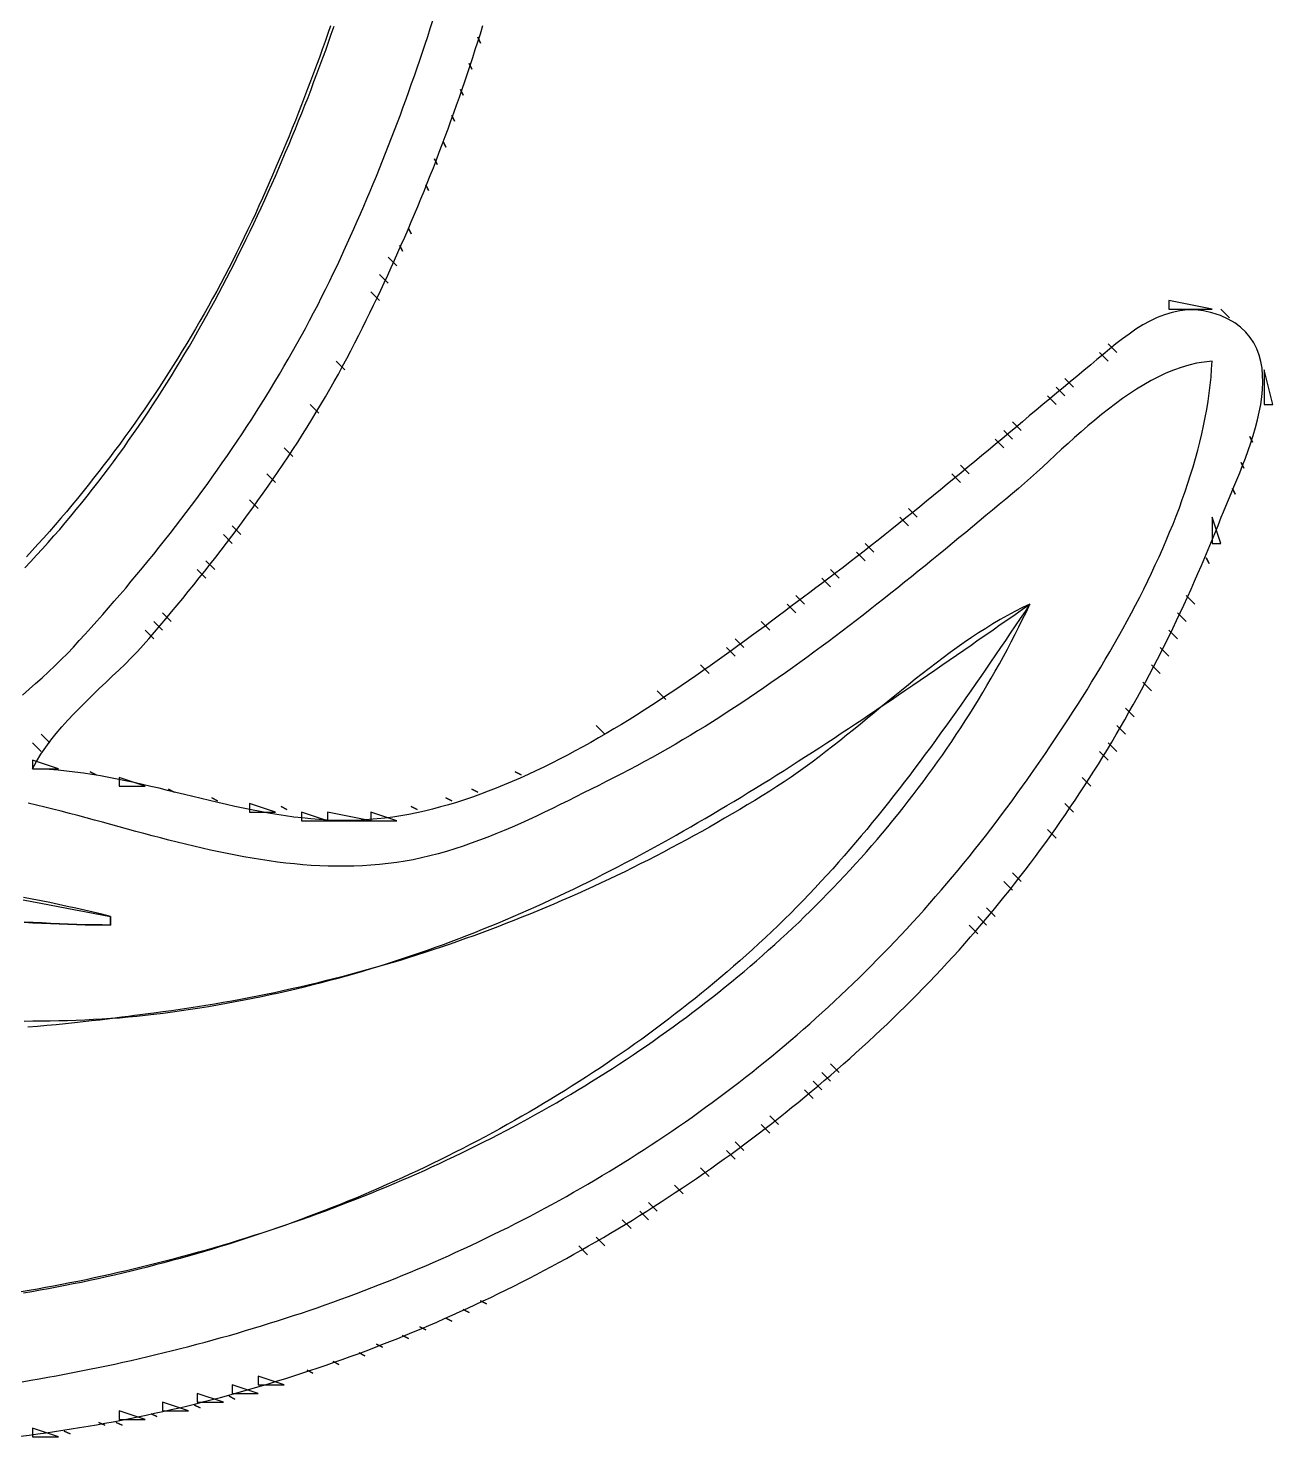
# Model space of a CAD drawing. Extents: x 0 to 2380, y 238 to 1416.
# Drawn here: x 2236.6 to 2380.1, y 865.7 to 1028 of the extents above; entities that cross this region are included whole.
import ezdxf

# ---------------------------------------------------------------- set-up
doc = ezdxf.new("R2010")
doc.units = 0
doc.header["$MEASUREMENT"] = 0
for name, color, linetype in [('C117', 117, 'Continuous'), ('C157', 157, 'Continuous'), ('C167', 167, 'Continuous'), ('C18', 18, 'Continuous'), ('C250', 250, 'Continuous'), ('C251', 251, 'Continuous'), ('C252', 252, 'Continuous'), ('C253', 253, 'Continuous'), ('C27', 27, 'Continuous'), ('C39', 39, 'Continuous'), ('C47', 47, 'Continuous')]:
    doc.layers.add(name, color=color, linetype=linetype)

msp = doc.modelspace()

# ---------------------------------------------------------------- linework, layer by layer
at = {"layer": 'C117'}
msp.add_lwpolyline([(2252.07, 869.65), (2252.07, 868.65), (2255.07, 868.65), (2252.07, 869.65)], dxfattribs=at)
at = {"layer": 'C157'}
msp.add_lwpolyline([(2256.07, 870.65), (2256.07, 869.65), (2259.07, 869.65), (2256.07, 870.65)], dxfattribs=at)
at = {"layer": 'C167'}
msp.add_lwpolyline([(2263.07, 872.65), (2263.07, 871.65), (2266.07, 871.65), (2263.07, 872.65)], dxfattribs=at)
at = {"layer": 'C18'}
for points in [[(2374.02, 994.91), (2373.05, 995.24), (2372.09, 995.45), (2371.15, 995.56), (2370.23, 995.55), (2369.33, 995.45), (2368.45, 995.27), (2367.58, 995), (2366.73, 994.67), (2365.9, 994.27), (2365.08, 993.82), (2364.28, 993.32), (2363.49, 992.78), (2362.72, 992.22), (2361.96, 991.63), (2361.22, 991.03), (2360.49, 990.43), (2359.77, 989.83), (2359.07, 989.24), (2358.28, 988.58), (2357.49, 987.93), (2356.71, 987.27), (2355.92, 986.62), (2355.13, 985.96), (2354.35, 985.3), (2353.56, 984.64), (2352.78, 983.99), (2351.99, 983.33), (2351.21, 982.67), (2350.42, 982.01), (2349.63, 981.36), (2348.85, 980.7), (2348.06, 980.04), (2347.27, 979.39), (2346.48, 978.73), (2345.7, 978.07), (2344.91, 977.42), (2344.12, 976.77), (2343.33, 976.11), (2342.53, 975.46), (2341.74, 974.81), (2340.95, 974.16), (2340.15, 973.51), (2339.36, 972.87), (2338.56, 972.22), (2337.76, 971.58), (2336.96, 970.94), (2336.16, 970.3), (2335.36, 969.66), (2334.56, 969.03), (2333.75, 968.39), (2332.95, 967.76), (2332.14, 967.13), (2331.33, 966.51), (2330.52, 965.88), (2329.7, 965.26), (2328.89, 964.64), (2328.07, 964.03), (2327.37, 963.51), (2326.67, 962.98), (2325.96, 962.44), (2325.24, 961.9), (2324.51, 961.36), (2323.78, 960.8), (2323.03, 960.25), (2322.28, 959.69), (2321.52, 959.12), (2320.75, 958.55), (2319.97, 957.98), (2319.19, 957.41), (2318.4, 956.83), (2317.61, 956.26), (2316.8, 955.68), (2315.99, 955.1), (2315.18, 954.52), (2314.36, 953.95), (2313.53, 953.37), (2312.69, 952.8), (2311.86, 952.22), (2311.01, 951.65), (2310.16, 951.09), (2309.31, 950.52), (2308.45, 949.97), (2307.58, 949.41), (2306.72, 948.86), (2305.84, 948.32), (2304.97, 947.78), (2304.09, 947.25), (2303.2, 946.73), (2302.32, 946.21), (2301.42, 945.7), (2300.53, 945.21), (2299.63, 944.72), (2298.73, 944.24), (2297.83, 943.76), (2296.93, 943.3), (2296.02, 942.86), (2295.11, 942.42), (2294.2, 941.99), (2293.29, 941.58), (2292.37, 941.18), (2291.46, 940.8), (2290.54, 940.42), (2289.62, 940.07), (2288.71, 939.73), (2287.79, 939.4), (2286.87, 939.09), (2285.95, 938.79), (2285.03, 938.52), (2284.11, 938.26), (2283.19, 938.02), (2282.28, 937.79), (2281.36, 937.59), (2280.44, 937.41), (2279.53, 937.24), (2278.61, 937.1), (2277.7, 936.98), (2276.79, 936.88), (2275.88, 936.8), (2274.97, 936.74), (2274.07, 936.71), (2273.08, 936.7), (2272.1, 936.71), (2271.11, 936.75), (2270.13, 936.81), (2269.15, 936.89), (2268.17, 936.99), (2267.2, 937.1), (2266.22, 937.24), (2265.25, 937.39), (2264.27, 937.56), (2263.3, 937.73), (2262.33, 937.92), (2261.36, 938.12), (2260.39, 938.33), (2259.42, 938.55), (2258.45, 938.77), (2257.48, 939), (2256.51, 939.23), (2255.55, 939.47), (2254.58, 939.7), (2253.61, 939.94), (2252.64, 940.17), (2251.68, 940.41), (2250.71, 940.63), (2249.74, 940.86), (2248.77, 941.07), (2247.8, 941.28), (2246.83, 941.48), (2245.86, 941.66), (2244.89, 941.84), (2243.91, 942), (2242.94, 942.15), (2241.96, 942.28), (2240.99, 942.39), (2240.01, 942.49), (2239.03, 942.56), (2238.05, 942.62), (2237.07, 942.65), (2237.53, 943.51), (2238.04, 944.35), (2238.59, 945.16), (2239.18, 945.96), (2239.81, 946.74), (2240.46, 947.51), (2241.14, 948.27), (2241.84, 949.01), (2242.55, 949.74), (2243.28, 950.47), (2244.03, 951.18), (2244.77, 951.9), (2245.52, 952.61), (2246.27, 953.32), (2247.01, 954.03), (2247.74, 954.74), (2248.46, 955.46), (2249.16, 956.18), (2249.84, 956.91), (2250.49, 957.65), (2251.14, 958.42), (2251.79, 959.19), (2252.45, 959.96), (2253.09, 960.74), (2253.74, 961.52), (2254.38, 962.3), (2255.03, 963.08), (2255.66, 963.87), (2256.3, 964.66), (2256.93, 965.46), (2257.56, 966.26), (2258.19, 967.06), (2258.81, 967.86), (2259.43, 968.67), (2260.05, 969.48), (2260.66, 970.3), (2261.27, 971.12), (2261.87, 971.94), (2262.47, 972.76), (2263.06, 973.59), (2263.65, 974.42), (2264.24, 975.25), (2264.82, 976.09), (2265.39, 976.93), (2265.96, 977.78), (2266.53, 978.63), (2267.09, 979.48), (2267.64, 980.33), (2268.19, 981.19), (2268.73, 982.05), (2269.26, 982.92), (2269.79, 983.78), (2270.31, 984.65), (2270.83, 985.53), (2271.34, 986.41), (2271.84, 987.29), (2272.33, 988.17), (2272.82, 989.06), (2273.3, 989.95), (2273.77, 990.85), (2274.24, 991.75), (2274.7, 992.65), (2275.12, 993.51), (2275.55, 994.37), (2275.97, 995.23), (2276.39, 996.09), (2276.8, 996.96), (2277.21, 997.82), (2277.61, 998.69), (2278.02, 999.56), (2278.42, 1000.44), (2278.81, 1001.31), (2279.2, 1002.19), (2279.59, 1003.06), (2279.98, 1003.94), (2280.36, 1004.83), (2280.74, 1005.71), (2281.11, 1006.6), (2281.48, 1007.48), (2281.85, 1008.37), (2282.21, 1009.26), (2282.57, 1010.15), (2282.93, 1011.05), (2283.28, 1011.94), (2283.63, 1012.84), (2283.97, 1013.74), (2284.31, 1014.64), (2284.65, 1015.54), (2284.98, 1016.45), (2285.31, 1017.35), (2285.64, 1018.26), (2285.96, 1019.17), (2286.28, 1020.08), (2286.6, 1020.99), (2286.91, 1021.9), (2287.22, 1022.81), (2287.53, 1023.73), (2287.83, 1024.65), (2288.12, 1025.56), (2288.42, 1026.48), (2288.71, 1027.4), (2288.99, 1028.33)], [(2339.06, 916.65), (2339.77, 917.37), (2340.47, 918.09), (2341.17, 918.82), (2341.86, 919.55), (2342.54, 920.29), (2343.22, 921.03), (2343.89, 921.77), (2344.56, 922.52), (2345.22, 923.27), (2345.87, 924.02), (2346.52, 924.78), (2347.17, 925.54), (2347.81, 926.31), (2348.44, 927.08), (2349.07, 927.85), (2349.69, 928.63), (2350.3, 929.41), (2350.91, 930.19), (2351.52, 930.98), (2352.12, 931.77), (2352.71, 932.56), (2353.3, 933.36), (2353.89, 934.16), (2354.46, 934.97), (2355.04, 935.78), (2355.6, 936.59), (2356.17, 937.4), (2356.72, 938.22), (2357.27, 939.05), (2357.82, 939.87), (2358.36, 940.7), (2358.9, 941.53), (2359.43, 942.37), (2359.95, 943.21), (2360.47, 944.05), (2360.99, 944.9), (2361.5, 945.74), (2362, 946.6), (2362.5, 947.45), (2363, 948.31), (2363.48, 949.17), (2363.97, 950.04), (2364.45, 950.9), (2364.92, 951.77), (2365.39, 952.65), (2365.85, 953.52), (2366.31, 954.4), (2366.77, 955.29), (2367.22, 956.17), (2367.66, 957.06), (2368.1, 957.95), (2368.54, 958.85), (2368.97, 959.74), (2369.39, 960.64), (2369.81, 961.54), (2370.23, 962.45), (2370.64, 963.36), (2371.04, 964.27), (2371.44, 965.18), (2371.84, 966.1), (2372.23, 967.02), (2372.62, 967.94), (2373, 968.86), (2373.38, 969.79), (2373.75, 970.72), (2374.12, 971.65), (2374.37, 972.28), (2374.65, 972.95), (2374.95, 973.66), (2375.26, 974.4), (2375.58, 975.17), (2375.91, 975.96), (2376.25, 976.78), (2376.58, 977.62), (2376.9, 978.47), (2377.22, 979.34), (2377.52, 980.22), (2377.8, 981.1), (2378.06, 981.99), (2378.3, 982.88), (2378.5, 983.77), (2378.67, 984.65), (2378.79, 985.52), (2378.87, 986.37), (2378.91, 987.21), (2378.89, 988.04), (2378.82, 988.84), (2378.68, 989.61), (2378.48, 990.36), (2378.21, 991.07), (2377.87, 991.75), (2377.45, 992.39), (2376.94, 992.99), (2376.35, 993.55), (2375.67, 994.05), (2374.9, 994.51), (2374.02, 994.91)], [(2235.73, 865.74), (2236.7, 865.86), (2237.67, 865.99), (2238.64, 866.12), (2239.61, 866.26), (2240.57, 866.41), (2241.54, 866.56), (2242.5, 866.71), (2243.47, 866.87), (2244.43, 867.04), (2245.39, 867.21), (2246.35, 867.39), (2247.31, 867.57), (2248.27, 867.76), (2249.23, 867.96), (2250.19, 868.16), (2251.15, 868.36), (2252.1, 868.57), (2253.05, 868.79), (2254.01, 869.01), (2254.96, 869.24), (2255.91, 869.47), (2256.86, 869.71), (2257.8, 869.95), (2258.75, 870.2), (2259.69, 870.45), (2260.64, 870.71), (2261.58, 870.98), (2262.52, 871.25), (2263.46, 871.52), (2264.4, 871.8), (2265.33, 872.09), (2266.27, 872.38), (2267.2, 872.68), (2268.13, 872.98), (2269.06, 873.28), (2269.99, 873.6), (2270.91, 873.91), (2271.84, 874.24), (2272.76, 874.56), (2273.68, 874.9), (2274.6, 875.23), (2275.52, 875.58), (2276.43, 875.92), (2277.34, 876.28), (2278.26, 876.63), (2279.17, 877), (2280.07, 877.36), (2280.98, 877.74), (2281.88, 878.11), (2282.78, 878.5), (2283.68, 878.88), (2284.58, 879.28), (2285.47, 879.67), (2286.37, 880.08), (2287.26, 880.48), (2288.14, 880.9), (2289.03, 881.31), (2289.91, 881.73), (2290.8, 882.16), (2291.67, 882.59), (2292.55, 883.03), (2293.43, 883.47), (2294.3, 883.91), (2295.17, 884.36), (2296.03, 884.82), (2296.9, 885.28), (2297.76, 885.74), (2298.62, 886.21), (2299.48, 886.69), (2300.33, 887.16), (2301.18, 887.65), (2302.03, 888.14), (2302.88, 888.63), (2303.72, 889.12), (2304.56, 889.63), (2305.4, 890.13), (2306.23, 890.64), (2307.06, 891.16), (2307.89, 891.68), (2308.72, 892.2), (2309.54, 892.73), (2310.36, 893.26), (2311.18, 893.8), (2311.99, 894.34), (2312.81, 894.89), (2313.61, 895.44), (2314.42, 895.99), (2315.22, 896.55), (2316.02, 897.11), (2316.81, 897.68), (2317.61, 898.25), (2318.4, 898.83), (2319.18, 899.41), (2319.96, 900), (2320.74, 900.59), (2321.52, 901.18), (2322.29, 901.78), (2323.06, 902.38), (2323.83, 902.99), (2324.59, 903.6), (2325.35, 904.21), (2326.1, 904.83), (2326.85, 905.45), (2327.6, 906.08), (2328.35, 906.71), (2329.09, 907.34), (2329.83, 907.98), (2330.56, 908.63), (2331.29, 909.27), (2332.01, 909.92), (2332.74, 910.58), (2333.46, 911.24), (2334.17, 911.9), (2334.88, 912.57), (2335.59, 913.24), (2336.29, 913.91), (2336.99, 914.59), (2337.69, 915.27), (2338.38, 915.96), (2339.06, 916.65)]]:
    msp.add_lwpolyline(points, dxfattribs=at)
at = {"layer": 'C250'}
for points in [[(2278.07, 1001.65), (2279.07, 1000.65), (2278.07, 1001.65)], [(2277.07, 999.65), (2278.07, 998.65), (2277.07, 999.65)], [(2276.07, 997.65), (2277.07, 996.65), (2276.07, 997.65)], [(2360.07, 990.65), (2361.07, 989.65), (2360.07, 990.65)], [(2354.07, 985.65), (2355.07, 984.65), (2354.07, 985.65)], [(2348.07, 980.65), (2349.07, 979.65), (2348.07, 980.65)], [(2264.07, 976.65), (2265.07, 975.65), (2264.07, 976.65)], [(2337.07, 971.65), (2338.07, 970.65), (2337.07, 971.65)], [(2373.07, 971.65), (2373.07, 968.65), (2374.07, 968.65), (2373.07, 971.65)], [(2259.07, 969.65), (2260.07, 968.65), (2259.07, 969.65)], [(2324.07, 961.65), (2325.07, 960.65), (2324.07, 961.65)], [(2250.07, 958.65), (2251.07, 957.65), (2250.07, 958.65)], [(2317.07, 956.65), (2318.07, 955.65), (2317.07, 956.65)], [(2363.07, 949.65), (2364.07, 948.65), (2363.07, 949.65)], [(2238.07, 946.65), (2239.07, 945.65), (2238.07, 946.65)], [(2237.07, 943.65), (2237.07, 942.65), (2240.07, 942.65), (2237.07, 943.65)], [(2360.07, 944.65), (2361.07, 943.65), (2360.07, 944.65)], [(2292.73, 942.32), (2293.4, 941.98), (2292.73, 942.32)], [(2262.07, 938.65), (2262.07, 937.65), (2265.07, 937.65), (2262.07, 938.65)], [(2284.73, 939.32), (2285.4, 938.98), (2284.73, 939.32)], [(2356.07, 938.65), (2357.07, 937.65), (2356.07, 938.65)], [(2268.07, 937.65), (2268.07, 936.65), (2271.07, 936.65), (2268.07, 937.65)], [(2349.07, 929.65), (2350.07, 928.65), (2349.07, 929.65)], [(2329.07, 908.65), (2330.07, 907.65), (2329.07, 908.65)], [(2260.07, 871.65), (2260.07, 870.65), (2263.07, 870.65), (2260.07, 871.65)], [(2237.07, 866.65), (2237.07, 865.65), (2240.07, 865.65), (2237.07, 866.65)]]:
    msp.add_lwpolyline(points, dxfattribs=at)
at = {"layer": 'C251'}
for points in [[(2361.07, 991.65), (2362.07, 990.65), (2361.07, 991.65)], [(2272.07, 989.65), (2273.07, 988.65), (2272.07, 989.65)], [(2355.07, 986.65), (2356.07, 985.65), (2355.07, 986.65)], [(2269.07, 984.65), (2270.07, 983.65), (2269.07, 984.65)], [(2349.07, 981.65), (2350.07, 980.65), (2349.07, 981.65)], [(2377.4, 980.98), (2377.73, 980.32), (2377.4, 980.98)], [(2266.07, 979.65), (2267.07, 978.65), (2266.07, 979.65)], [(2343.07, 976.65), (2344.07, 975.65), (2343.07, 976.65)], [(2262.07, 973.65), (2263.07, 972.65), (2262.07, 973.65)], [(2332.07, 967.65), (2333.07, 966.65), (2332.07, 967.65)], [(2256.07, 965.65), (2257.07, 964.65), (2256.07, 965.65)], [(2328.07, 964.65), (2329.07, 963.65), (2328.07, 964.65)], [(2369.07, 960.65), (2370.07, 959.65), (2369.07, 960.65)], [(2251.07, 959.65), (2252.07, 958.65), (2251.07, 959.65)], [(2368.07, 958.65), (2369.07, 957.65), (2368.07, 958.65)], [(2367.07, 956.65), (2368.07, 955.65), (2367.07, 956.65)], [(2314.07, 954.65), (2315.07, 953.65), (2314.07, 954.65)], [(2366.07, 954.65), (2367.07, 953.65), (2366.07, 954.65)], [(2362.07, 947.65), (2363.07, 946.65), (2362.07, 947.65)], [(2237.07, 945.65), (2238.07, 944.65), (2237.07, 945.65)], [(2247.07, 941.65), (2247.07, 940.65), (2250.07, 940.65), (2247.07, 941.65)], [(2252.73, 940.32), (2253.4, 939.98), (2252.73, 940.32)], [(2358.07, 941.65), (2359.07, 940.65), (2358.07, 941.65)], [(2257.73, 939.32), (2258.4, 938.98), (2257.73, 939.32)], [(2276.07, 937.65), (2276.07, 936.65), (2279.07, 936.65), (2276.07, 937.65)], [(2354.07, 935.65), (2355.07, 934.65), (2354.07, 935.65)], [(2350.07, 930.65), (2351.07, 929.65), (2350.07, 930.65)], [(2346.07, 925.65), (2347.07, 924.65), (2346.07, 925.65)], [(2345.07, 924.65), (2346.07, 923.65), (2345.07, 924.65)], [(2327.07, 906.65), (2328.07, 905.65), (2327.07, 906.65)], [(2328.07, 907.65), (2329.07, 906.65), (2328.07, 907.65)], [(2322.07, 902.65), (2323.07, 901.65), (2322.07, 902.65)], [(2318.07, 899.65), (2319.07, 898.65), (2318.07, 899.65)], [(2314.07, 896.65), (2315.07, 895.65), (2314.07, 896.65)], [(2311.07, 894.65), (2312.07, 893.65), (2311.07, 894.65)], [(2308.07, 892.65), (2309.07, 891.65), (2308.07, 892.65)], [(2305.07, 890.65), (2306.07, 889.65), (2305.07, 890.65)], [(2300.07, 887.65), (2301.07, 886.65), (2300.07, 887.65)], [(2281.73, 878.32), (2282.4, 877.98), (2281.73, 878.32)], [(2276.73, 876.32), (2277.4, 875.98), (2276.73, 876.32)], [(2244.73, 867.32), (2245.4, 866.98), (2244.73, 867.32)]]:
    msp.add_lwpolyline(points, dxfattribs=at)
at = {"layer": 'C252'}
for points in [[(2266.64, 1014.65), (2267.02, 1015.55), (2267.39, 1016.45), (2267.75, 1017.35), (2268.12, 1018.25), (2268.47, 1019.15), (2268.83, 1020.06), (2269.18, 1020.96), (2269.52, 1021.87), (2269.86, 1022.78), (2270.2, 1023.69), (2270.54, 1024.6), (2270.87, 1025.51), (2271.19, 1026.42), (2271.51, 1027.34), (2271.83, 1028.25)], [(2288.4, 1026.98), (2288.73, 1026.32), (2288.4, 1026.98)], [(2287.4, 1023.98), (2287.73, 1023.32), (2287.4, 1023.98)], [(2286.4, 1020.98), (2286.73, 1020.32), (2286.4, 1020.98)], [(2285.4, 1017.98), (2285.73, 1017.32), (2285.4, 1017.98)], [(2236.17, 965.81), (2236.86, 966.54), (2237.54, 967.27), (2238.21, 968.01), (2238.88, 968.76), (2239.54, 969.51), (2240.2, 970.26), (2240.84, 971.02), (2241.49, 971.78), (2242.12, 972.55), (2242.75, 973.33), (2243.38, 974.1), (2243.99, 974.89), (2244.61, 975.67), (2245.21, 976.46), (2245.81, 977.26), (2246.41, 978.06), (2246.99, 978.86), (2247.58, 979.67), (2248.15, 980.49), (2248.72, 981.3), (2249.29, 982.12), (2249.85, 982.95), (2250.4, 983.77), (2250.95, 984.61), (2251.49, 985.44), (2252.03, 986.28), (2252.56, 987.12), (2253.09, 987.97), (2253.61, 988.82), (2254.13, 989.67), (2254.64, 990.53), (2255.15, 991.39), (2255.65, 992.25), (2256.14, 993.11), (2256.63, 993.98), (2257.12, 994.86), (2257.6, 995.73), (2258.08, 996.61), (2258.55, 997.49), (2259.01, 998.37), (2259.47, 999.26), (2259.93, 1000.14), (2260.38, 1001.03), (2260.83, 1001.93), (2261.27, 1002.82), (2261.71, 1003.72), (2262.15, 1004.62), (2262.58, 1005.52), (2263, 1006.43), (2263.42, 1007.33), (2263.84, 1008.24), (2264.25, 1009.15), (2264.66, 1010.06), (2265.07, 1010.98), (2265.47, 1011.89), (2265.86, 1012.81), (2266.25, 1013.73), (2266.64, 1014.65)], [(2283.4, 1012.98), (2283.73, 1012.32), (2283.4, 1012.98)], [(2282.4, 1009.98), (2282.73, 1009.32), (2282.4, 1009.98)], [(2374.07, 995.65), (2375.07, 994.65), (2374.07, 995.65)], [(2356.07, 987.65), (2357.07, 986.65), (2356.07, 987.65)], [(2350.07, 982.65), (2351.07, 981.65), (2350.07, 982.65)], [(2344.07, 977.65), (2345.07, 976.65), (2344.07, 977.65)], [(2376.4, 977.98), (2376.73, 977.32), (2376.4, 977.98)], [(2375.4, 974.98), (2375.73, 974.32), (2375.4, 974.98)], [(2338.07, 972.65), (2339.07, 971.65), (2338.07, 972.65)], [(2260.07, 970.65), (2261.07, 969.65), (2260.07, 970.65)], [(2333.07, 968.65), (2334.07, 967.65), (2333.07, 968.65)], [(2257.07, 966.65), (2258.07, 965.65), (2257.07, 966.65)], [(2329.07, 965.65), (2330.07, 964.65), (2329.07, 965.65)], [(2235.76, 882.4), (2236.69, 882.56), (2237.63, 882.72), (2238.57, 882.89), (2239.5, 883.07), (2240.44, 883.24), (2241.37, 883.43), (2242.3, 883.61), (2243.24, 883.8), (2244.17, 884), (2245.1, 884.2), (2246.03, 884.41), (2246.96, 884.62), (2247.89, 884.83), (2248.82, 885.05), (2249.75, 885.27), (2250.68, 885.5), (2251.6, 885.73), (2252.53, 885.97), (2253.45, 886.21), (2254.38, 886.46), (2255.3, 886.71), (2256.22, 886.96), (2257.14, 887.22), (2258.06, 887.49), (2258.97, 887.76), (2259.89, 888.03), (2260.81, 888.31), (2261.72, 888.59), (2262.63, 888.88), (2263.54, 889.17), (2264.45, 889.47), (2265.36, 889.77), (2266.26, 890.08), (2267.17, 890.39), (2268.07, 890.7), (2268.97, 891.02), (2269.87, 891.35), (2270.76, 891.67), (2271.66, 892.01), (2272.55, 892.35), (2273.44, 892.69), (2274.33, 893.04), (2275.22, 893.39), (2276.11, 893.74), (2276.99, 894.11), (2277.87, 894.47), (2278.75, 894.84), (2279.63, 895.22), (2280.5, 895.6), (2281.38, 895.98), (2282.25, 896.37), (2283.11, 896.76), (2283.98, 897.16), (2284.84, 897.57), (2285.7, 897.97), (2286.56, 898.38), (2287.42, 898.8), (2288.27, 899.22), (2289.12, 899.65), (2289.97, 900.08), (2290.81, 900.52), (2291.66, 900.96), (2292.49, 901.4), (2293.33, 901.85), (2294.17, 902.3), (2295, 902.76), (2295.82, 903.23), (2296.65, 903.69), (2297.47, 904.17), (2298.29, 904.65), (2299.11, 905.13), (2299.92, 905.61), (2300.73, 906.11), (2301.53, 906.6), (2302.34, 907.1), (2303.14, 907.61), (2303.93, 908.12), (2304.73, 908.63), (2305.52, 909.15), (2306.3, 909.68), (2307.08, 910.21), (2307.86, 910.74), (2308.64, 911.28), (2309.41, 911.82), (2310.18, 912.37), (2310.94, 912.92), (2311.7, 913.48), (2312.46, 914.04), (2313.21, 914.61), (2313.96, 915.18), (2314.71, 915.76), (2315.45, 916.34), (2316.19, 916.92), (2316.92, 917.51), (2317.65, 918.11), (2318.38, 918.71), (2319.1, 919.31), (2319.81, 919.92), (2320.53, 920.53), (2321.24, 921.15), (2321.94, 921.78), (2322.64, 922.4), (2323.34, 923.04), (2324.03, 923.68), (2324.71, 924.32), (2325.4, 924.96), (2326.07, 925.62), (2326.75, 926.27), (2327.41, 926.93), (2328.08, 927.6), (2328.74, 928.27), (2329.39, 928.95), (2330.04, 929.63), (2330.69, 930.31), (2331.33, 931), (2331.96, 931.7), (2332.59, 932.4), (2333.22, 933.1), (2333.84, 933.81), (2334.45, 934.52), (2335.06, 935.24), (2335.67, 935.97), (2336.26, 936.69), (2336.86, 937.43), (2337.45, 938.17), (2338.03, 938.91), (2338.61, 939.66), (2339.18, 940.41), (2339.75, 941.16), (2340.31, 941.93), (2340.87, 942.69), (2341.42, 943.46), (2341.97, 944.24), (2342.51, 945.02), (2343.04, 945.81), (2343.57, 946.6), (2344.09, 947.39), (2344.61, 948.19), (2345.12, 949), (2345.63, 949.81), (2346.13, 950.62), (2346.62, 951.44), (2347.11, 952.27), (2347.59, 953.09), (2348.07, 953.93), (2348.54, 954.77), (2349, 955.61), (2349.46, 956.46), (2349.91, 957.31), (2350.35, 958.17), (2350.79, 959.03), (2351.22, 959.9), (2351.65, 960.77), (2352.07, 961.65), (2351.2, 961.24), (2350.34, 960.8), (2349.49, 960.34), (2348.64, 959.86), (2347.8, 959.37), (2346.96, 958.85), (2346.13, 958.32), (2345.31, 957.78), (2344.49, 957.22), (2343.67, 956.64), (2342.86, 956.06), (2342.05, 955.46), (2341.25, 954.85), (2340.44, 954.23), (2339.64, 953.61), (2338.85, 952.98), (2338.05, 952.34), (2337.26, 951.7), (2336.47, 951.06), (2335.68, 950.41), (2334.89, 949.76), (2334.1, 949.11), (2333.31, 948.46), (2332.52, 947.82), (2331.73, 947.17), (2330.93, 946.53), (2330.14, 945.9), (2329.35, 945.27), (2328.55, 944.65), (2327.75, 944.04), (2326.95, 943.43), (2326.15, 942.84), (2325.34, 942.26), (2324.53, 941.69), (2323.71, 941.14), (2322.89, 940.6), (2322.07, 940.08), (2321.2, 939.54), (2320.34, 939.01), (2319.47, 938.49), (2318.6, 937.97), (2317.73, 937.46), (2316.86, 936.95), (2315.98, 936.44), (2315.11, 935.94), (2314.23, 935.45), (2313.35, 934.96), (2312.47, 934.48), (2311.58, 934), (2310.7, 933.53), (2309.81, 933.06), (2308.92, 932.6), (2308.03, 932.14), (2307.13, 931.69), (2306.24, 931.24), (2305.34, 930.8), (2304.44, 930.36), (2303.54, 929.93), (2302.64, 929.51), (2301.73, 929.09), (2300.82, 928.67), (2299.91, 928.26), (2299, 927.86), (2298.09, 927.46), (2297.18, 927.06), (2296.26, 926.67), (2295.34, 926.29), (2294.42, 925.91), (2293.5, 925.54), (2292.57, 925.17), (2291.65, 924.81), (2290.72, 924.45), (2289.79, 924.1), (2288.86, 923.75), (2287.93, 923.41), (2286.99, 923.08), (2286.05, 922.75), (2285.11, 922.42), (2284.17, 922.1), (2283.23, 921.79), (2282.29, 921.48), (2281.34, 921.17), (2280.39, 920.88), (2279.44, 920.58), (2278.49, 920.3), (2277.53, 920.02), (2276.58, 919.74), (2275.62, 919.47), (2274.66, 919.2), (2273.7, 918.94), (2272.74, 918.69), (2271.77, 918.44), (2270.8, 918.2), (2269.84, 917.96), (2268.86, 917.73), (2267.89, 917.5), (2266.92, 917.28), (2265.94, 917.06), (2264.96, 916.85), (2263.98, 916.65), (2263, 916.45), (2262.02, 916.25), (2261.03, 916.07), (2260.04, 915.88), (2259.05, 915.71), (2258.06, 915.54), (2257.07, 915.37), (2256.08, 915.21), (2255.08, 915.06), (2254.08, 914.91), (2253.08, 914.76), (2252.08, 914.63), (2251.07, 914.49), (2250.07, 914.37), (2249.48, 914.29), (2248.84, 914.21), (2248.13, 914.12), (2247.37, 914.02), (2246.57, 913.92), (2245.71, 913.81), (2244.82, 913.7), (2243.88, 913.59), (2242.91, 913.48), (2241.9, 913.37), (2240.87, 913.26), (2239.81, 913.16), (2238.73, 913.06), (2237.64, 912.97), (2236.53, 912.89)], [(2325.07, 962.65), (2326.07, 961.65), (2325.07, 962.65)], [(2370.07, 962.65), (2371.07, 961.65), (2370.07, 962.65)], [(2252.07, 960.65), (2253.07, 959.65), (2252.07, 960.65)], [(2321.07, 959.65), (2322.07, 958.65), (2321.07, 959.65)], [(2318.07, 957.65), (2319.07, 956.65), (2318.07, 957.65)], [(2309.07, 951.65), (2310.07, 950.65), (2309.07, 951.65)], [(2365.07, 952.65), (2366.07, 951.65), (2365.07, 952.65)], [(2302.07, 947.65), (2303.07, 946.65), (2302.07, 947.65)], [(2361.07, 945.65), (2362.07, 944.65), (2361.07, 945.65)], [(2243.73, 942.32), (2244.4, 941.98), (2243.73, 942.32)], [(2280.73, 938.32), (2281.4, 937.98), (2280.73, 938.32)], [(2236.11, 924.97), (2237.12, 924.92), (2238.14, 924.88), (2239.15, 924.84), (2240.15, 924.79), (2241.15, 924.76), (2242.15, 924.72), (2243.14, 924.69), (2244.12, 924.67), (2245.1, 924.66), (2246.07, 924.65), (2246.07, 925.65), (2245.07, 925.89), (2244.07, 926.13), (2243.07, 926.36), (2242.07, 926.58), (2241.07, 926.8), (2240.06, 927.01), (2239.05, 927.23), (2238.05, 927.43), (2237.04, 927.64), (2236.03, 927.84)], [(2347.07, 926.65), (2348.07, 925.65), (2347.07, 926.65)], [(2326.07, 905.65), (2327.07, 904.65), (2326.07, 905.65)], [(2321.07, 901.65), (2322.07, 900.65), (2321.07, 901.65)], [(2317.07, 898.65), (2318.07, 897.65), (2317.07, 898.65)], [(2307.07, 891.65), (2308.07, 890.65), (2307.07, 891.65)], [(2302.07, 888.65), (2303.07, 887.65), (2302.07, 888.65)], [(2286.73, 880.32), (2287.4, 879.98), (2286.73, 880.32)], [(2288.73, 881.32), (2289.4, 880.98), (2288.73, 881.32)], [(2279.73, 877.32), (2280.4, 876.98), (2279.73, 877.32)], [(2271.73, 874.32), (2272.4, 873.98), (2271.73, 874.32)], [(2268.73, 873.32), (2269.4, 872.98), (2268.73, 873.32)], [(2250.73, 868.32), (2251.4, 867.98), (2250.73, 868.32)], [(2240.73, 866.32), (2241.4, 865.98), (2240.73, 866.32)]]:
    msp.add_lwpolyline(points, dxfattribs=at)
at = {"layer": 'C253'}
for points in [[(2284.4, 1014.98), (2284.73, 1014.32), (2284.4, 1014.98)], [(2280.4, 1004.98), (2280.73, 1004.32), (2280.4, 1004.98)], [(2279.4, 1002.98), (2279.73, 1002.32), (2279.4, 1002.98)], [(2368.07, 996.65), (2368.07, 995.65), (2373.07, 995.65), (2368.07, 996.65)], [(2379.07, 988.65), (2379.07, 984.65), (2380.07, 984.65), (2379.07, 988.65)], [(2372.4, 966.98), (2372.73, 966.32), (2372.4, 966.98)], [(2265.73, 938.32), (2266.4, 937.98), (2265.73, 938.32)], [(2271.07, 937.65), (2271.07, 936.65), (2276.07, 936.65), (2271.07, 937.65)], [(2284.73, 879.32), (2285.4, 878.98), (2284.73, 879.32)], [(2274.73, 875.32), (2275.4, 874.98), (2274.73, 875.32)], [(2255.73, 869.32), (2256.4, 868.98), (2255.73, 869.32)], [(2259.73, 870.32), (2260.4, 869.98), (2259.73, 870.32)], [(2246.73, 867.32), (2247.4, 866.98), (2246.73, 867.32)]]:
    msp.add_lwpolyline(points, dxfattribs=at)
at = {"layer": 'C27'}
msp.add_lwpolyline([(2247.07, 868.65), (2247.07, 867.65), (2250.07, 867.65), (2247.07, 868.65)], dxfattribs=at)
at = {"layer": 'C39'}
for points in [[(2271.43, 1028.32), (2271.11, 1027.41), (2270.79, 1026.49), (2270.47, 1025.58), (2270.14, 1024.67), (2269.81, 1023.76), (2269.47, 1022.85), (2269.13, 1021.94), (2268.79, 1021.03), (2268.44, 1020.12), (2268.09, 1019.21), (2267.73, 1018.31), (2267.38, 1017.4), (2267.01, 1016.5), (2266.64, 1015.6), (2266.27, 1014.7), (2265.9, 1013.8), (2265.52, 1012.9), (2265.14, 1012.01), (2264.75, 1011.11), (2264.36, 1010.22), (2263.96, 1009.32), (2263.57, 1008.43), (2263.16, 1007.54), (2262.76, 1006.65)], [(2272.18, 1000.65), (2272.57, 1001.5), (2272.97, 1002.35), (2273.36, 1003.2), (2273.74, 1004.06), (2274.13, 1004.91), (2274.51, 1005.77), (2274.88, 1006.64), (2275.26, 1007.5), (2275.63, 1008.37), (2275.99, 1009.24), (2276.36, 1010.11), (2276.72, 1010.99), (2277.08, 1011.86), (2277.43, 1012.74), (2277.78, 1013.62), (2278.13, 1014.51), (2278.47, 1015.39), (2278.81, 1016.28), (2279.15, 1017.17), (2279.48, 1018.06), (2279.81, 1018.96), (2280.14, 1019.85), (2280.46, 1020.75), (2280.78, 1021.65), (2281.1, 1022.55), (2281.41, 1023.46), (2281.72, 1024.36), (2282.03, 1025.27), (2282.33, 1026.18), (2282.63, 1027.09), (2282.93, 1028), (2283.22, 1028.92)], [(2262.76, 1006.65), (2262.34, 1005.75), (2261.91, 1004.84), (2261.48, 1003.94), (2261.05, 1003.05), (2260.6, 1002.15), (2260.15, 1001.26), (2259.7, 1000.37), (2259.24, 999.49), (2258.77, 998.61), (2258.3, 997.73), (2257.83, 996.86), (2257.34, 995.99), (2256.86, 995.12), (2256.36, 994.25), (2255.86, 993.39), (2255.36, 992.53), (2254.85, 991.68), (2254.33, 990.83), (2253.81, 989.98), (2253.28, 989.14), (2252.75, 988.3), (2252.21, 987.46), (2251.67, 986.63), (2251.12, 985.8), (2250.56, 984.98), (2250.01, 984.15), (2249.44, 983.34), (2248.87, 982.52), (2248.29, 981.71), (2247.71, 980.91), (2247.13, 980.1), (2246.53, 979.3), (2245.94, 978.51), (2245.33, 977.72), (2244.73, 976.93), (2244.11, 976.15), (2243.5, 975.37), (2242.87, 974.6), (2242.24, 973.82), (2241.61, 973.06), (2240.97, 972.3), (2240.33, 971.54), (2239.68, 970.78), (2239.03, 970.03), (2238.37, 969.29), (2237.7, 968.55), (2237.03, 967.81), (2236.36, 967.08)], [(2241.78, 956.69), (2242.46, 957.43), (2243.14, 958.18), (2243.82, 958.93), (2244.49, 959.68), (2245.16, 960.44), (2245.83, 961.2), (2246.49, 961.97), (2247.15, 962.73), (2247.81, 963.5), (2248.46, 964.28), (2249.11, 965.05), (2249.76, 965.83), (2250.4, 966.62), (2251.04, 967.4), (2251.67, 968.19), (2252.3, 968.99), (2252.93, 969.78), (2253.55, 970.58), (2254.17, 971.39), (2254.78, 972.19), (2255.39, 973), (2256, 973.82), (2256.6, 974.63), (2257.19, 975.45), (2257.78, 976.28), (2258.37, 977.1), (2258.95, 977.93), (2259.53, 978.77), (2260.1, 979.6), (2260.67, 980.44), (2261.23, 981.29), (2261.79, 982.13), (2262.34, 982.98), (2262.88, 983.83), (2263.43, 984.69), (2263.96, 985.55), (2264.49, 986.41), (2265.02, 987.28), (2265.54, 988.15), (2266.05, 989.02), (2266.56, 989.89), (2267.06, 990.77), (2267.56, 991.66), (2268.05, 992.54), (2268.53, 993.43), (2269.01, 994.32), (2269.48, 995.22), (2269.95, 996.11), (2270.4, 997.01), (2270.86, 997.92), (2271.3, 998.83), (2271.74, 999.74), (2272.18, 1000.65)], [(2235.89, 872.01), (2236.87, 872.17), (2237.84, 872.34), (2238.82, 872.51), (2239.79, 872.69), (2240.76, 872.87), (2241.72, 873.05), (2242.69, 873.24), (2243.65, 873.44), (2244.62, 873.63), (2245.58, 873.83), (2246.54, 874.04), (2247.49, 874.25), (2248.45, 874.46), (2249.4, 874.68), (2250.35, 874.9), (2251.3, 875.13), (2252.25, 875.36), (2253.2, 875.59), (2254.14, 875.83), (2255.08, 876.07), (2256.02, 876.32), (2256.96, 876.57), (2257.9, 876.83), (2258.83, 877.09), (2259.77, 877.35), (2260.7, 877.62), (2261.63, 877.89), (2262.55, 878.17), (2263.48, 878.45), (2264.4, 878.74), (2265.32, 879.03), (2266.24, 879.32), (2267.15, 879.62), (2268.07, 879.92), (2268.98, 880.23), (2269.89, 880.54), (2270.8, 880.86), (2271.7, 881.18), (2272.61, 881.51), (2273.51, 881.84), (2274.41, 882.17), (2275.3, 882.51), (2276.2, 882.85), (2277.09, 883.2), (2277.98, 883.55), (2278.87, 883.91), (2279.75, 884.27), (2280.64, 884.63), (2281.52, 885), (2282.4, 885.38), (2283.27, 885.76), (2284.15, 886.14), (2285.02, 886.53), (2285.89, 886.92), (2286.75, 887.32), (2287.62, 887.72), (2288.48, 888.13), (2289.34, 888.54), (2290.19, 888.96), (2291.05, 889.38), (2291.9, 889.8), (2292.75, 890.23), (2293.6, 890.67), (2294.44, 891.1), (2295.28, 891.55), (2296.12, 892), (2296.96, 892.45), (2297.79, 892.91), (2298.62, 893.37), (2299.45, 893.84), (2300.28, 894.31), (2301.1, 894.79), (2301.92, 895.27), (2302.74, 895.76), (2303.55, 896.25), (2304.37, 896.74), (2305.18, 897.24), (2305.98, 897.75), (2306.79, 898.26), (2307.59, 898.78), (2308.39, 899.3), (2309.18, 899.82), (2309.97, 900.35), (2310.76, 900.89), (2311.55, 901.43), (2312.34, 901.97), (2313.12, 902.52), (2313.9, 903.08), (2314.67, 903.64), (2315.44, 904.2), (2316.21, 904.77), (2316.98, 905.35), (2317.74, 905.93), (2318.5, 906.51), (2319.26, 907.1), (2320.02, 907.69), (2320.77, 908.29), (2321.52, 908.9), (2322.26, 909.51), (2323, 910.12), (2323.74, 910.74), (2324.48, 911.37), (2325.21, 912), (2325.94, 912.63), (2326.67, 913.27), (2327.39, 913.92), (2328.11, 914.57), (2328.83, 915.22), (2329.55, 915.89), (2330.26, 916.55), (2330.96, 917.22), (2331.67, 917.9), (2332.37, 918.58), (2333.07, 919.27), (2333.76, 919.96), (2334.45, 920.66), (2335.14, 921.36), (2335.82, 922.07), (2336.51, 922.78), (2337.18, 923.5), (2337.86, 924.22), (2338.53, 924.95), (2339.2, 925.68), (2339.86, 926.42), (2340.52, 927.17), (2341.18, 927.92), (2341.83, 928.67), (2342.48, 929.43), (2343.13, 930.2), (2343.77, 930.97), (2344.41, 931.75), (2345.05, 932.53), (2345.68, 933.32), (2346.31, 934.11), (2346.93, 934.91), (2347.56, 935.71), (2348.17, 936.52), (2348.79, 937.34), (2349.4, 938.16), (2350.01, 938.98), (2350.61, 939.81), (2351.21, 940.65), (2351.73, 941.38), (2352.25, 942.13), (2352.78, 942.88), (2353.31, 943.64), (2353.84, 944.42), (2354.37, 945.2), (2354.91, 945.99), (2355.44, 946.8), (2355.98, 947.61), (2356.52, 948.42), (2357.05, 949.25), (2357.59, 950.09), (2358.12, 950.93), (2358.65, 951.78), (2359.18, 952.64), (2359.71, 953.5), (2360.23, 954.37), (2360.75, 955.25), (2361.27, 956.13), (2361.78, 957.02), (2362.28, 957.91), (2362.78, 958.81), (2363.28, 959.72), (2363.76, 960.63), (2364.24, 961.54), (2364.72, 962.46), (2365.18, 963.38), (2365.64, 964.31), (2366.08, 965.23), (2366.52, 966.17), (2366.95, 967.1), (2367.37, 968.04), (2367.77, 968.98), (2368.17, 969.92), (2368.56, 970.86), (2368.93, 971.8), (2369.29, 972.75), (2369.63, 973.7), (2369.97, 974.64), (2370.28, 975.59), (2370.59, 976.54), (2370.88, 977.48), (2371.15, 978.43), (2371.41, 979.38), (2371.65, 980.32), (2371.88, 981.26), (2372.08, 982.21), (2372.27, 983.15), (2372.45, 984.08), (2372.6, 985.02), (2372.73, 985.95), (2372.85, 986.88), (2372.94, 987.81), (2373.01, 988.73), (2373.07, 989.65), (2372.16, 989.55), (2371.26, 989.4), (2370.37, 989.19), (2369.49, 988.92), (2368.61, 988.61), (2367.75, 988.26), (2366.89, 987.86), (2366.04, 987.42), (2365.2, 986.94), (2364.36, 986.44), (2363.54, 985.9), (2362.72, 985.33), (2361.91, 984.74), (2361.11, 984.13), (2360.31, 983.5), (2359.53, 982.85), (2358.75, 982.19), (2357.98, 981.52), (2357.22, 980.85), (2356.47, 980.17), (2355.72, 979.49), (2354.99, 978.81), (2354.26, 978.14), (2353.54, 977.48), (2352.83, 976.83), (2352.13, 976.19), (2351.43, 975.58), (2350.74, 974.98), (2350.07, 974.4), (2349.3, 973.76), (2348.53, 973.12), (2347.76, 972.48), (2346.98, 971.84), (2346.21, 971.2), (2345.44, 970.55), (2344.66, 969.91), (2343.88, 969.27), (2343.1, 968.63), (2342.32, 967.98), (2341.54, 967.34), (2340.76, 966.7), (2339.97, 966.07), (2339.19, 965.43), (2338.4, 964.79), (2337.61, 964.16), (2336.82, 963.52), (2336.02, 962.89), (2335.23, 962.26), (2334.43, 961.63), (2333.63, 961.01), (2332.83, 960.38), (2332.03, 959.76), (2331.22, 959.14), (2330.41, 958.53), (2329.61, 957.92), (2328.79, 957.31), (2327.98, 956.7), (2327.16, 956.1), (2326.34, 955.5), (2325.52, 954.9), (2324.7, 954.31), (2323.87, 953.72), (2323.05, 953.14), (2322.21, 952.56), (2321.38, 951.98), (2320.54, 951.41), (2319.7, 950.84), (2318.86, 950.28), (2318.02, 949.73), (2317.17, 949.17), (2316.32, 948.63), (2315.46, 948.09), (2314.61, 947.55), (2313.75, 947.02), (2312.88, 946.5), (2312.02, 945.98), (2311.15, 945.47), (2310.27, 944.97), (2309.4, 944.47), (2308.52, 943.98), (2307.64, 943.49), (2306.75, 943.01), (2305.86, 942.54), (2304.96, 942.08), (2304.07, 941.62), (2303.21, 941.19), (2302.35, 940.75), (2301.48, 940.31), (2300.6, 939.87), (2299.71, 939.42), (2298.82, 938.98), (2297.92, 938.53), (2297.01, 938.09), (2296.09, 937.65), (2295.17, 937.21), (2294.25, 936.78), (2293.32, 936.36), (2292.38, 935.95), (2291.45, 935.55), (2290.5, 935.16), (2289.56, 934.78), (2288.61, 934.42), (2287.66, 934.07), (2286.71, 933.74), (2285.75, 933.43), (2284.8, 933.13), (2283.84, 932.86), (2282.89, 932.61), (2281.93, 932.39), (2280.97, 932.18), (2280.02, 932.01), (2279.07, 931.86), (2278.07, 931.73), (2277.08, 931.63), (2276.09, 931.54), (2275.1, 931.48), (2274.11, 931.44), (2273.13, 931.42), (2272.14, 931.42), (2271.16, 931.44), (2270.18, 931.48), (2269.21, 931.53), (2268.23, 931.6), (2267.26, 931.69), (2266.28, 931.79), (2265.31, 931.91), (2264.34, 932.04), (2263.37, 932.19), (2262.4, 932.34), (2261.44, 932.51), (2260.47, 932.69), (2259.51, 932.88), (2258.55, 933.08), (2257.59, 933.29), (2256.63, 933.5), (2255.67, 933.73), (2254.71, 933.96), (2253.75, 934.2), (2252.79, 934.44), (2251.83, 934.69), (2250.88, 934.94), (2249.92, 935.19), (2248.97, 935.45), (2248.01, 935.71), (2247.06, 935.97), (2246.1, 936.23), (2245.15, 936.49), (2244.2, 936.75), (2243.24, 937.01), (2242.29, 937.26), (2241.34, 937.52), (2240.38, 937.76), (2239.43, 938.01), (2238.47, 938.25), (2237.52, 938.48), (2236.57, 938.71)], [(2236.09, 913.58), (2237.09, 913.59), (2238.09, 913.6), (2239.09, 913.61), (2240.09, 913.63), (2241.09, 913.66), (2242.09, 913.69), (2243.09, 913.73), (2244.09, 913.78), (2245.09, 913.83), (2246.09, 913.9), (2247.09, 913.97), (2248.08, 914.05), (2249.08, 914.15), (2250.07, 914.25), (2251.07, 914.37), (2252.13, 914.5), (2253.19, 914.64), (2254.25, 914.79), (2255.29, 914.95), (2256.34, 915.11), (2257.37, 915.27), (2258.4, 915.45), (2259.43, 915.63), (2260.45, 915.82), (2261.47, 916.01), (2262.48, 916.21), (2263.48, 916.41), (2264.48, 916.63), (2265.48, 916.84), (2266.47, 917.07), (2267.45, 917.3), (2268.43, 917.53), (2269.41, 917.78), (2270.38, 918.02), (2271.34, 918.28), (2272.31, 918.54), (2273.26, 918.8), (2274.22, 919.08), (2275.17, 919.35), (2276.11, 919.63), (2277.05, 919.92), (2277.99, 920.22), (2278.92, 920.52), (2279.85, 920.82), (2280.78, 921.13), (2281.7, 921.45), (2282.62, 921.77), (2283.53, 922.09), (2284.44, 922.42), (2285.35, 922.76), (2286.25, 923.1), (2287.15, 923.45), (2288.05, 923.8), (2288.94, 924.16), (2289.83, 924.52), (2290.72, 924.88), (2291.61, 925.25), (2292.49, 925.63), (2293.37, 926.01), (2294.24, 926.4), (2295.12, 926.79), (2295.99, 927.18), (2296.85, 927.58), (2297.72, 927.98), (2298.58, 928.39), (2299.44, 928.8), (2300.3, 929.22), (2301.16, 929.64), (2302.01, 930.07), (2302.87, 930.5), (2303.72, 930.93), (2304.57, 931.37), (2305.41, 931.81), (2306.26, 932.26), (2307.1, 932.71), (2307.94, 933.16), (2308.78, 933.62), (2309.62, 934.08), (2310.46, 934.55), (2311.29, 935.02), (2312.13, 935.49), (2312.96, 935.97), (2313.79, 936.45), (2314.62, 936.93), (2315.45, 937.42), (2316.28, 937.91), (2317.11, 938.41), (2317.94, 938.9), (2318.76, 939.4), (2319.59, 939.91), (2320.42, 940.42), (2321.24, 940.93), (2322.07, 941.44), (2322.89, 941.96), (2323.71, 942.48), (2324.54, 943), (2325.36, 943.53), (2326.18, 944.06), (2327.01, 944.59), (2327.83, 945.12), (2328.66, 945.66), (2329.48, 946.2), (2330.3, 946.75), (2331.13, 947.29), (2331.95, 947.84), (2332.78, 948.39), (2333.61, 948.94), (2334.43, 949.5), (2335.26, 950.06), (2336.09, 950.62), (2336.92, 951.18), (2337.75, 951.75), (2338.58, 952.31), (2339.41, 952.88), (2340.24, 953.45), (2341.08, 954.03), (2341.91, 954.6), (2342.75, 955.18), (2343.59, 955.76), (2344.43, 956.34), (2345.27, 956.92), (2346.11, 957.51), (2346.96, 958.1), (2347.81, 958.69), (2348.65, 959.28), (2349.5, 959.87), (2350.36, 960.46), (2351.21, 961.06), (2352.07, 961.65), (2351.5, 960.81), (2350.93, 959.97), (2350.37, 959.13), (2349.8, 958.3), (2349.23, 957.46), (2348.67, 956.63), (2348.1, 955.79), (2347.53, 954.96), (2346.96, 954.13), (2346.39, 953.3), (2345.82, 952.48), (2345.25, 951.65), (2344.67, 950.83), (2344.1, 950.01), (2343.52, 949.19), (2342.94, 948.38), (2342.36, 947.56), (2341.77, 946.75), (2341.18, 945.94), (2340.59, 945.13), (2340, 944.33), (2339.41, 943.53), (2338.81, 942.73), (2338.2, 941.93), (2337.6, 941.14), (2336.99, 940.35), (2336.38, 939.57), (2335.76, 938.78), (2335.14, 938), (2334.51, 937.23), (2333.88, 936.45), (2333.24, 935.68), (2332.6, 934.92), (2331.96, 934.15), (2331.31, 933.39), (2330.65, 932.64), (2329.99, 931.89), (2329.33, 931.14), (2328.65, 930.4), (2327.97, 929.66), (2327.29, 928.92), (2326.6, 928.19), (2325.9, 927.46), (2325.2, 926.74), (2324.49, 926.03), (2323.77, 925.31), (2323.04, 924.6), (2322.31, 923.9), (2321.57, 923.2), (2320.82, 922.51), (2320.07, 921.82), (2319.35, 921.18), (2318.63, 920.54), (2317.9, 919.9), (2317.17, 919.27), (2316.43, 918.64), (2315.69, 918.02), (2314.95, 917.41), (2314.2, 916.8), (2313.45, 916.19), (2312.7, 915.59), (2311.94, 914.99), (2311.17, 914.4), (2310.41, 913.81), (2309.64, 913.23), (2308.86, 912.65), (2308.08, 912.08), (2307.3, 911.51), (2306.52, 910.95), (2305.73, 910.39), (2304.93, 909.83), (2304.14, 909.29), (2303.34, 908.74), (2302.54, 908.2), (2301.73, 907.67), (2300.92, 907.14), (2300.11, 906.62), (2299.29, 906.1), (2298.47, 905.58), (2297.65, 905.07), (2296.82, 904.57), (2295.99, 904.07), (2295.16, 903.57), (2294.32, 903.08), (2293.48, 902.6), (2292.64, 902.12), (2291.8, 901.64), (2290.95, 901.17), (2290.1, 900.71), (2289.24, 900.25), (2288.39, 899.79), (2287.53, 899.34), (2286.67, 898.9), (2285.8, 898.45), (2284.93, 898.02), (2284.06, 897.59), (2283.19, 897.16), (2282.32, 896.74), (2281.44, 896.33), (2280.56, 895.92), (2279.68, 895.51), (2278.79, 895.11), (2277.9, 894.72), (2277.01, 894.33), (2276.12, 893.94), (2275.22, 893.56), (2274.33, 893.18), (2273.43, 892.81), (2272.53, 892.45), (2271.62, 892.09), (2270.72, 891.73), (2269.81, 891.38), (2268.9, 891.04), (2267.99, 890.7), (2267.07, 890.36), (2266.16, 890.03), (2265.24, 889.71), (2264.32, 889.39), (2263.4, 889.08), (2262.47, 888.77), (2261.55, 888.46), (2260.62, 888.16), (2259.69, 887.87), (2258.76, 887.58), (2257.83, 887.3), (2256.9, 887.02), (2255.96, 886.75), (2255.03, 886.48), (2254.09, 886.21), (2253.15, 885.96), (2252.21, 885.7), (2251.26, 885.46), (2250.32, 885.21), (2249.38, 884.98), (2248.43, 884.75), (2247.48, 884.52), (2246.53, 884.3), (2245.58, 884.08), (2244.63, 883.87), (2243.68, 883.66), (2242.73, 883.46), (2241.77, 883.27), (2240.82, 883.08), (2239.86, 882.89), (2238.91, 882.71), (2237.95, 882.54), (2236.99, 882.37), (2236.03, 882.21)], [(2235.91, 951.15), (2236.68, 951.82), (2237.43, 952.49), (2238.19, 953.16), (2238.93, 953.84), (2239.66, 954.54), (2240.38, 955.24), (2241.09, 955.96), (2241.78, 956.69)], [(2235.99, 927.54), (2237, 927.35), (2238.01, 927.16), (2239.02, 926.97), (2240.03, 926.78), (2241.04, 926.59), (2242.04, 926.4), (2243.05, 926.22), (2244.06, 926.03), (2245.06, 925.84), (2246.07, 925.65), (2246.07, 924.65), (2245.1, 924.66), (2244.13, 924.67), (2243.15, 924.69), (2242.17, 924.72), (2241.17, 924.76), (2240.18, 924.8), (2239.17, 924.84), (2238.16, 924.89), (2237.15, 924.93), (2236.14, 924.98)]]:
    msp.add_lwpolyline(points, dxfattribs=at)
at = {"layer": 'C47'}
msp.add_lwpolyline([(2287.73, 940.32), (2288.4, 939.98), (2287.73, 940.32)], dxfattribs=at)

doc.saveas('drawing.dxf')
